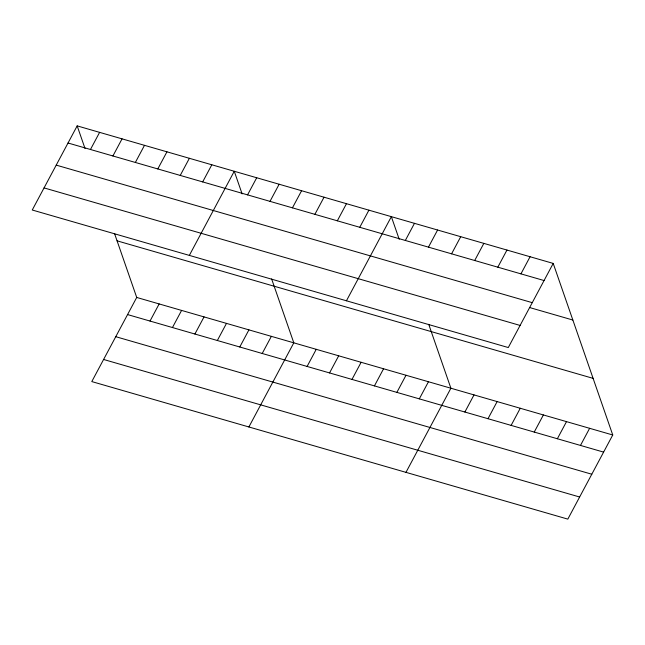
<?xml version="1.0" encoding="UTF-8"?>
<svg xmlns="http://www.w3.org/2000/svg" width="645" height="645" viewBox="0 0 645 645"><rect width="100%" height="100%" fill="white"/><g stroke="black" fill="none" stroke-linecap="round" stroke-linejoin="round"><path stroke-width="0.97" d="M77.174 125.88L32.25 210.012L508.284 347.55L553.208 263.418L77.174 125.88L85.035 148.527M90.469 149.495L99.612 132.362M112.915 155.977L122.058 138.852M135.353 162.459L144.496 145.335M157.799 168.942L166.942 151.817M180.237 175.424L189.38 158.299M114.536 233.538L136.716 297.45L91.792 381.582L567.826 519.12L612.75 434.988L553.208 263.418M202.675 181.914L211.826 164.781M150.011 321.057L159.154 303.932M189.34 255.404L234.264 171.264L242.125 193.911M172.449 327.547L181.6 310.414M247.559 194.879L256.71 177.754M194.895 334.029L204.038 316.905M270.005 201.361L279.148 184.236M217.333 340.512L226.484 323.387M292.443 207.843L301.594 190.718M239.779 346.994L248.922 329.869M314.889 214.325L324.032 197.201M262.217 353.476L271.368 336.351M337.327 220.816L346.47 203.683M248.881 426.974L293.806 342.834L271.626 278.93M359.773 227.298L368.916 210.173M307.101 366.449L316.244 349.324M346.438 300.788L391.354 216.656L399.215 239.303M329.547 372.931L338.69 355.806M405.334 240.464L414.477 223.331M351.985 379.413L361.127 362.288M428.457 247.14L437.6 230.015M374.431 385.895L383.573 368.771M451.581 253.824L460.724 236.699M396.869 392.386L406.011 375.253M474.696 260.499L483.847 243.375M419.315 398.868L428.457 381.743M497.819 267.183L506.962 250.058M405.971 472.358L450.895 388.226L428.715 324.314M520.942 273.859L530.085 256.734M464.876 412.034L474.019 394.901M487.999 418.71L497.142 401.585M511.122 425.394L520.265 408.261M534.237 432.069L543.388 414.945M557.361 438.753L566.504 421.628M580.484 445.429L589.627 428.304M68.031 143.005L544.066 280.543M56.22 165.12L532.254 302.658M529.505 307.512L572.857 320.033M44.053 187.905L520.096 325.435M117.067 240.835L593.102 378.365M136.716 297.45L612.75 434.988M127.573 314.575L603.607 452.113M115.761 336.69L591.796 474.228M103.595 359.475L579.637 497.005"/></g></svg>
